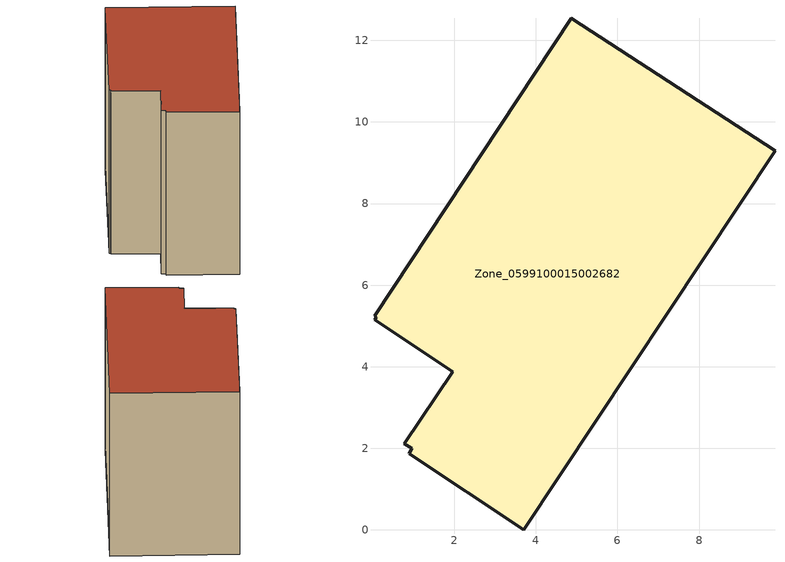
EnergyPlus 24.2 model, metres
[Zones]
Zone_0599100015002682
 floor ground (C_G): 9.86,9.29 3.7,0 0.89,1.87 0.95,2.01 0.78,2.11 1.96,3.88 0.05,5.15 0.09,5.22 0.05,5.25 4.87,12.55 z0.71
 wall outside (C_F): 3.7,0 9.86,9.29 4.87,12.55 0.05,5.25 0.09,5.22 0.05,5.15 1.96,3.88 0.78,2.11 0.95,2.01 0.89,1.87 3.7,0 z0.71:9.03
 roof outside (C_R): 0.78,2.11 0.95,2.01 0.89,1.87 3.7,0 9.86,9.29 4.87,12.55 0.05,5.25 0.09,5.22 0.05,5.15 1.96,3.88 z9.03
[BUILDING]
Pand.0599100015002682: North Axis=0; Terrain=City; Loads Convergence Tolerance Value=0.04; Temperature Convergence Tolerance Value=0.4; Solar Distribution=FullExterior; Maximum Number of Warmup Days=25; Minimum Number of Warmup Days=1
[Site:Location]
Rotterdam.The.Hague.AP_ZH_NLD Design_Conditions: Latitude=51.96; Longitude=4.45; Time Zone=1; Elevation=-4.5
[SITE:GROUNDTEMPERATURE:BUILDINGSURFACE]
18, 18, 18, 18, 18, 18, 18, 18, 18, 18, 18, 18
[MATERIAL] Thermal Absorptance=0.9; Solar Absorptance=0.7; Visible Absorptance=0.7
Name | Roughness | Thickness | Conductivity | Density | Specific Heat
G.TI.1965-1974 | MediumSmooth | 0.15 | 0.882353 | 540 | 1210
F.TI.1965-1974 | Rough | 0.3 | 0.697674 | 1920 | 840
R.TI.1965-1974 | MediumRough | 0.2 | 0.232558 | 1500 | 1000
[CONSTRUCTION]
C_G: G.TI.1965-1974
C_F: F.TI.1965-1974
C_R: R.TI.1965-1974
[ZONE]
Zone_0599100015002682: Type=1; Multiplier=1; Ceiling Height=Autocalculate; Volume=Autocalculate; Floor Area=autocalculate; Part of Total Floor Area=Yes
[ZONEINFILTRATION:DESIGNFLOWRATE]
Infil_Zone_0599100015002682: Zone or ZoneList or Space or SpaceList=Zone_0599100015002682; Schedule=AlwaysOn; Design Flow Rate Calculation Method=Flow/Area; Flow Rate per Floor Area=0.003; Constant Term Coefficient=1; Temperature Term Coefficient=0; Velocity Term Coefficient=0; Velocity Squared Term Coefficient=0
[HVACTEMPLATE:ZONE:IDEALLOADSAIRSYSTEM]
Zone_0599100015002682: Maximum Heating Supply Air Temperature=50; Minimum Cooling Supply Air Temperature=13; Maximum Heating Supply Air Humidity Ratio=0.0156; Minimum Cooling Supply Air Humidity Ratio=0.0077; Heating Limit=NoLimit; Cooling Limit=NoLimit; Dehumidification Control Type=ConstantSensibleHeatRatio; Cooling Sensible Heat Ratio=0.7; Dehumidification Setpoint=60; Humidification Control Type=None; Humidification Setpoint=30; Outdoor Air Method=None; Outdoor Air Flow Rate per Person=0.00944; Outdoor Air Flow Rate per Zone Floor Area=0; Outdoor Air Flow Rate per Zone=0; Demand Controlled Ventilation Type=None; Outdoor Air Economizer Type=NoEconomizer; Heat Recovery Type=None; Sensible Heat Recovery Effectiveness=0.7; Latent Heat Recovery Effectiveness=0.65
[ZONECONTROL:THERMOSTAT]
ThermostatControl_Zone_0599100015002682: Zone or ZoneList=Zone_0599100015002682; Control Type Schedule=DualSetpointControlType; Control 1=Thermostat_Zone_0599100015002682; Temperature Difference Between Cutout And Setpoint=0
[THERMOSTATSETPOINT:DUALSETPOINT]
Thermostat_Zone_0599100015002682: Heating Setpoint Temperature Schedule=HeatingSetpoint_Zone_0599100015002682; Cooling Setpoint Temperature Schedule=CoolingSetpoint_Zone_0599100015002682
[SCHEDULE:COMPACT]
HeatingSetpoint_Zone_0599100015002682: Through: 12/31, For: AllDays, Until: 24:00, 21
CoolingSetpoint_Zone_0599100015002682: Through: 12/31, For: AllDays, Until: 24:00, 24
DualSetpointControlType: Through: 12/31, For: AllDays, Until: 24:00, 4
AlwaysOn: Through: 12/31, For: AllDays, Until: 24:00, 1
